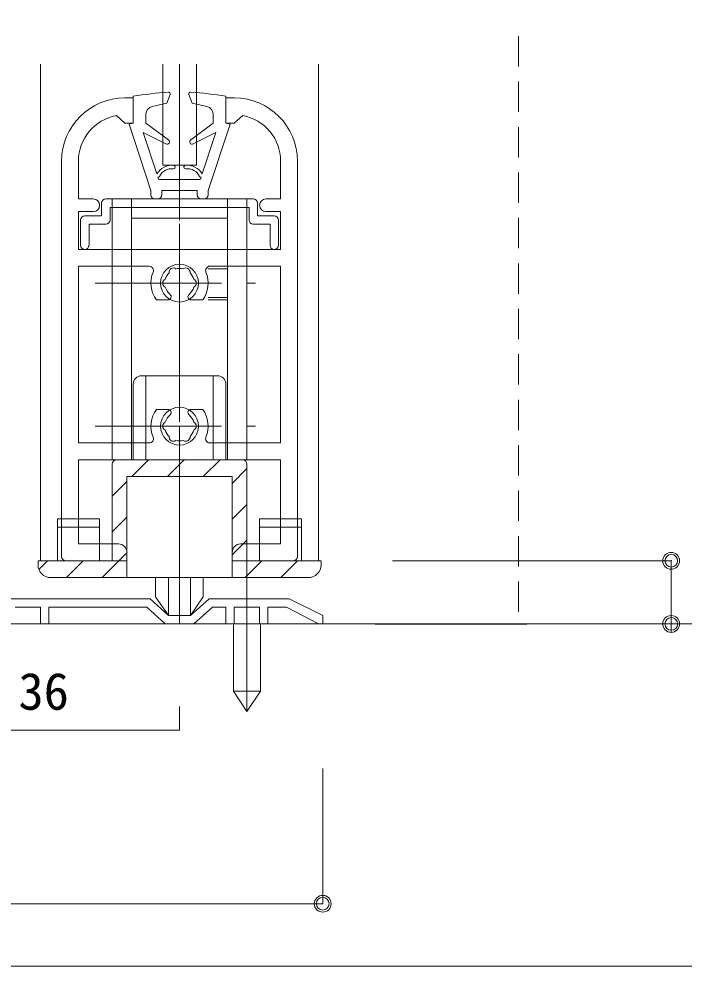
# Model space of a CAD drawing. Units: millimetres on the paper, enlarged 5 times, with parts at other scales. Extents: x -992 to 1008, y -685 to 700.
# Drawn here: x -175 to -43.4, y -26.2 to 161.3 of the extents above; entities that cross this region are included whole.
import ezdxf
from ezdxf.enums import TextEntityAlignment as Align

# ---------------------------------------------------------------- set-up
doc = ezdxf.new("R2010")
doc.units = ezdxf.units.MM
doc.header["$LTSCALE"] = 5
doc.header["$PDMODE"] = 32
doc.header["$PDSIZE"] = 2.5
for name, pattern in [('CHAIN1', [8, 5, -1, 1, -1]), ('DASHED1', [1.8, 1.2, -0.6]), ('DOUBLE_CHAIN1', [8.8, 5, -1, 0.6, -0.6, 0.6, -1])]:
    doc.linetypes.add(name, pattern=pattern)
for name, color, linetype, lineweight in [('1-0_H-SYM', 7, 'Continuous', 20), ('1-1_0', 7, 'Continuous', 20), ('2-0_18', 7, 'Continuous', 18)]:
    doc.layers.add(name, color=color, linetype=linetype, lineweight=lineweight)
doc.styles.add('ＭＳ ゴシック', font='')
doc.styles.get('ＭＳ ゴシック').set_extended_font_data('MS Gothic')

msp = doc.modelspace()

# ---------------------------------------------------------------- linework, layer by layer
at = {"layer": '1-0_H-SYM'}
msp.add_lwpolyline([(197.5, -26.25), (-967.5, -26.25), (-967.5, 675)], dxfattribs=at)
at = {"layer": '1-1_0'}
msp.add_lwpolyline([(197.5, -26.25), (-967.5, -26.25), (-967.5, 675)], dxfattribs=at)
at = {"layer": '2-0_18', "linetype": 'DASHED1', "lineweight": 20}
msp.add_line((-76.123, 157.917), (-76.123, 41.481), dxfattribs=at)
at = {"layer": '2-0_18'}
for p, q in [((-170.7, 54.011), (-170.7, 152.344)), ((-146.533, 132.344), (-146.533, 152.344)), ((-139.866, 152.344), (-139.866, 132.344)), ((-115.7, 152.344), (-115.7, 54.011)), ((-145.7, 144.678), (-145.054, 146.394)), ((-152.366, 145.678), (-154.033, 145.678)), ((-152.366, 140.678), (-152.366, 146.011)), ((-148.589, 143.985), (-145.7, 144.678)), ((-134.033, 146.011), (-134.033, 140.678)), ((-132.366, 145.678), (-134.033, 145.678)), ((-149.866, 140.678), (-149.866, 142.364)), ((-136.533, 142.364), (-136.533, 140.678)), ((-132.366, 140.678), (-130.7, 142.192)), ((-153.2, 140.511), (-152.366, 140.678)), ((-148.866, 127.345), (-153.2, 140.511)), ((-150.37, 138.844), (-145.928, 136.566)), ((-147.666, 130.627), (-150.37, 138.844)), ((-145.405, 137.415), (-149.866, 140.678)), ((-136.533, 140.678), (-140.995, 137.415)), ((-134.033, 140.678), (-132.366, 140.678)), ((-166.533, 133.178), (-166.533, 54.845)), ((-163.2, 133.178), (-163.2, 125.678)), ((-139.866, 132.344), (-146.533, 132.344)), ((-123.2, 125.678), (-123.2, 133.178)), ((-119.866, 54.845), (-119.866, 133.178)), ((-147.463, 130.011), (-147.332, 130.011)), ((-147.299, 129.511), (-147.463, 130.011)), ((-139.101, 129.511), (-147.299, 129.511)), ((-148.866, 126.511), (-148.866, 127.345)), ((-139.715, 127.345), (-146.7, 127.345)), ((-146.7, 127.345), (-146.7, 126.511)), ((-139.7, 126.511), (-139.7, 127.345)), ((-137.533, 127.345), (-137.533, 126.511)), ((-163.2, 125.678), (-160.283, 125.678)), ((-158.616, 124.845), (-158.616, 122.345)), ((-157.783, 125.678), (-128.616, 125.678)), ((-156.95, 124.011), (-129.45, 124.011)), ((-156.95, 121.511), (-156.95, 124.011)), ((-156.533, 74.011), (-156.533, 125.678)), ((-152.7, 74.011), (-152.7, 125.678)), ((-133.7, 125.678), (-133.7, 74.011)), ((-129.866, 125.678), (-129.866, 74.011)), ((-129.45, 124.011), (-129.45, 121.511)), ((-127.783, 122.345), (-127.783, 124.845)), ((-123.2, 125.678), (-126.116, 125.678)), ((-158.616, 122.345), (-161.95, 122.345)), ((-124.45, 122.345), (-127.783, 122.345)), ((-126.116, 123.178), (-123.2, 123.178)), ((-123.2, 115.678), (-123.2, 123.178)), ((-162.783, 121.511), (-162.783, 116.511)), ((-161.116, 116.511), (-161.116, 120.678)), ((-161.116, 120.678), (-157.783, 120.678)), ((-152.7, 121.845), (-133.7, 121.845)), ((-128.616, 120.678), (-125.283, 120.678)), ((-125.283, 120.678), (-125.283, 116.511)), ((-123.616, 116.511), (-123.616, 121.511)), ((-163.2, 115.678), (-123.2, 115.678)), ((-163.2, 112.345), (-149.2, 112.345)), ((-163.2, 77.345), (-163.2, 112.345)), ((-137.2, 112.345), (-123.2, 112.345)), ((-123.2, 112.345), (-123.2, 77.345)), ((-147.782, 105.678), (-145.486, 105.678)), ((-138.617, 105.678), (-140.914, 105.678)), ((-150.7, 90.678), (-135.7, 90.678)), ((-149.866, 90.678), (-149.866, 74.011)), ((-136.533, 90.678), (-136.533, 74.011)), ((-152.366, 74.011), (-152.366, 89.011)), ((-134.033, 89.011), (-134.033, 74.011)), ((-145.486, 84.011), (-147.782, 84.011)), ((-140.914, 84.011), (-138.617, 84.011)), ((-149.2, 77.345), (-163.2, 77.345)), ((-123.2, 77.345), (-137.2, 77.345)), ((-123.2, 74.011), (-163.2, 74.011)), ((-163.2, 57.345), (-163.2, 74.011)), ((-156.533, 73.178), (-156.533, 54.011)), ((-152.666, 70.678), (-149.333, 74.011)), ((-145.595, 70.678), (-142.262, 74.011)), ((-138.524, 70.678), (-135.191, 74.011)), ((-129.866, 24.178), (-129.866, 73.178)), ((-123.2, 74.011), (-123.2, 57.345)), ((-132.783, 69.348), (-129.866, 72.265)), ((-156.533, 66.811), (-153.616, 69.728)), ((-153.616, 70.678), (-153.616, 50.678)), ((-153.616, 70.678), (-132.783, 70.678)), ((-132.783, 50.678), (-132.783, 70.678)), ((-132.783, 62.277), (-129.866, 65.194)), ((-132.783, 62.277), (-129.866, 65.194)), ((-167.366, 62.345), (-167.366, 54.011)), ((-156.533, 59.74), (-153.616, 62.657)), ((-127.366, 62.345), (-127.366, 54.011)), ((-119.033, 62.345), (-127.366, 62.345)), ((-119.033, 54.011), (-119.033, 62.345)), ((-159.033, 60.678), (-167.366, 60.678)), ((-119.033, 60.678), (-127.366, 60.678)), ((-163.2, 57.345), (-155.283, 57.345)), ((-132.783, 55.206), (-129.866, 58.123)), ((-131.116, 57.345), (-123.2, 57.345)), ((-158.524, 50.678), (-153.57, 55.632)), ((-158.524, 50.678), (-153.616, 55.586)), ((-153.616, 54.011), (-171.2, 54.011)), ((-171.2, 54.011), (-171.2, 53.178)), ((-171.041, 52.303), (-169.333, 54.011)), ((-165.595, 50.678), (-162.262, 54.011)), ((-165.595, 50.678), (-162.262, 54.011)), ((-115.2, 54.011), (-132.783, 54.011)), ((-130.24, 50.678), (-126.907, 54.011)), ((-130.239, 50.679), (-126.907, 54.011)), ((-123.169, 50.678), (-119.836, 54.011)), ((-123.169, 50.678), (-119.836, 54.011)), ((-115.2, 53.178), (-115.2, 54.011)), ((-168.7, 50.678), (-117.7, 50.678)), ((-147.933, 50.678), (-147.933, 46.858)), ((-138.542, 50.678), (-138.542, 46.908)), ((-138.542, 46.908), (-141.042, 43.178)), ((-197.366, 46.511), (-149.033, 46.511)), ((-149.033, 46.511), (-145.366, 43.178)), ((-147.933, 46.858), (-145.358, 43.178)), ((-141.033, 43.178), (-137.366, 46.511)), ((-137.366, 46.511), (-121.533, 46.511)), ((-114.866, 43.178), (-121.533, 46.511)), ((-170.7, 44.844), (-175.7, 44.844)), ((-170.7, 44.844), (-170.7, 41.511)), ((-169.033, 44.844), (-169.033, 41.511)), ((-149.7, 44.844), (-169.033, 44.844)), ((-149.7, 44.844), (-146.033, 41.511)), ((-141.024, 43.178), (-145.366, 43.178)), ((-140.366, 41.511), (-136.7, 44.844)), ((-136.7, 44.844), (-134.033, 44.844)), ((-134.033, 44.844), (-134.033, 41.511)), ((-132.366, 44.844), (-132.366, 41.511)), ((-132.366, 44.844), (-127.366, 44.844)), ((-127.366, 44.844), (-127.366, 41.511)), ((-125.7, 44.844), (-125.7, 41.511)), ((-125.7, 44.844), (-122.033, 44.844)), ((-122.033, 44.844), (-115.7, 41.511)), ((-170.7, 41.511), (-169.033, 41.511)), ((-140.366, 41.511), (-146.033, 41.511)), ((-132.366, 41.511), (-134.033, 41.511))]:
    msp.add_line(p, q, dxfattribs=at)
at = {"layer": '2-0_18', "linetype": 'CHAIN1'}
for p, q in [((-143.2, 55.74), (-143.2, 152.344)), ((-143.2, 41.511), (-143.2, 151.669)), ((-137.533, 112.345), (-133.7, 112.345)), ((-137.533, 111.845), (-133.7, 111.845)), ((-159.901, 109.011), (-128.2, 109.011)), ((-133.7, 106.178), (-137.533, 106.178)), ((-133.7, 105.678), (-137.533, 105.678)), ((-159.901, 80.678), (-128.2, 80.678)), ((-133.7, 77.345), (-137.533, 77.345)), ((-129.866, 35.488), (-129.866, 41.511)), ((-129.866, 24.178), (-129.866, 35.488)), ((-143.2, 20.466), (-143.2, 25.147))]:
    msp.add_line(p, q, dxfattribs=at)
at = {"layer": '2-0_18', "color": 4}
for p, q in [((-101.058, 54.011), (-45.899, 54.011)), ((-45.899, 54.011), (-45.899, 39.845)), ((-145.358, 50.678), (-145.358, 43.178)), ((-143.2, 50.678), (-143.2, 43.178)), ((-141.042, 50.678), (-141.042, 43.178)), ((-89.805, 41.511), (42.127, 41.511)), ((-114.866, -13.91), (-114.866, 12.902)), ((-291.533, -13.91), (-114.866, -13.91))]:
    msp.add_line(p, q, dxfattribs=at)
at = {"layer": '2-0_18', "lineweight": 20}
for p, q in [((-329.866, 41.511), (-45.899, 41.511)), ((-132.533, 41.511), (-132.533, 28.178)), ((-127.2, 28.178), (-127.2, 41.511)), ((-74.479, 41.481), (-104.504, 41.481)), ((-132.533, 28.178), (-129.866, 24.178)), ((-132.533, 28.178), (-127.2, 28.178)), ((-127.2, 28.178), (-129.866, 24.178)), ((-143.2, 20.466), (-143.2, 25.032)), ((-263.2, 20.466), (-143.2, 20.466))]:
    msp.add_line(p, q, dxfattribs=at)
at = {"layer": '2-0_18', "linetype": 'DOUBLE_CHAIN1'}
msp.add_line((-128.2, 41.511), (-59.866, 41.511), dxfattribs=at)
at = {"layer": '2-0_18'}
for points in [[(-141.345, 146.394), (-140.7, 144.678), (-137.811, 143.985)], [(-155.7, 142.192), (-154.033, 140.678), (-152.366, 140.678)], [(-140.472, 136.566), (-136.029, 138.844), (-138.734, 130.627)], [(-134.033, 140.678), (-133.2, 140.511), (-137.533, 127.345)], [(-139.067, 130.011), (-138.936, 130.011), (-139.101, 129.511)], [(-160.283, 123.178), (-163.2, 123.178), (-163.2, 115.678)], [(-159.033, 54.011), (-159.033, 62.345), (-167.366, 62.345)], [(-114.866, 43.178), (-114.866, 41.511), (-115.7, 41.511)]]:
    msp.add_lwpolyline(points, dxfattribs=at)
for centre in [(-143.2, 109.011), (-143.2, 80.678)]:
    msp.add_circle(centre, 3.75, dxfattribs=at)
at = {"layer": '2-0_18', "color": 4}
for centre in [(-45.899, 54.011), (-45.899, 41.511), (-45.899, 41.511), (-114.866, -13.91)]:
    msp.add_circle(centre, 1.667, dxfattribs=at)
at = {"layer": '2-0_18'}
for centre, radius, start, end in [((-139.013, 63.755), 83.333, 94.39026, 99.22101), ((-145.366, 146.511), 0.333, 339.39028, 94.39026), ((-141.033, 146.511), 0.333, 85.6097, 200.60966), ((-147.387, 63.755), 83.333, 80.77894, 85.6097), ((-154.033, 133.178), 12.5, 90, 180), ((-132.366, 133.178), 12.5, 0, 90), ((-148.2, 142.364), 1.667, 103.49571, 180), ((-138.2, 142.364), 1.667, 0, 76.50424), ((-154.033, 133.178), 9.167, 100.47566, 180), ((-132.366, 133.178), 9.167, 0, 79.52429), ((-145.7, 137.011), 0.5, 242.84899, 53.82074), ((-140.7, 137.011), 0.5, 126.17921, 297.15095), ((-144.75, 129.011), 3.333, 82.65042, 151.00492), ((-144.75, 129.011), 2.667, 82.65042, 155.68423), ((-144.366, 131.987), 0.333, 262.65042, 82.65042), ((-142.033, 131.987), 0.333, 97.34953, 277.34953), ((-141.649, 129.011), 3.333, 28.99503, 97.34953), ((-141.649, 129.011), 2.667, 24.31572, 97.34953), ((-147.332, 130.178), 0.167, 270, 335.68423), ((-139.067, 130.178), 0.167, 204.31571, 270), ((-148.033, 126.511), 0.833, 180, 270), ((-147.533, 126.511), 0.833, 270, 0), ((-138.866, 126.511), 0.833, 180, 270), ((-138.366, 126.511), 0.833, 270, 0), ((-160.283, 124.428), 1.25, 270, 90), ((-157.783, 124.845), 0.833, 90, 180), ((-128.616, 124.845), 0.833, 0, 90), ((-126.116, 124.428), 1.25, 90, 270), ((-161.95, 121.511), 0.833, 90, 180), ((-124.45, 121.511), 0.833, 0, 90), ((-157.783, 121.511), 0.833, 270, 0), ((-128.616, 121.511), 0.833, 180, 270), ((-161.95, 116.511), 0.833, 180, 0), ((-124.45, 116.511), 0.833, 180, 0), ((-149.2, 111.511), 0.833, 337.38011, 90), ((-143.2, 109.011), 5.667, 157.38011, 216.03186), ((-143.2, 109.011), 2.917, 135.35885, 164.64109), ((-144.45, 111.176), 0.833, 52.02429, 187.97566), ((-143.2, 109.011), 2.917, 75.35886, 104.64109), ((-141.95, 111.176), 0.833, 352.02429, 127.97566), ((-143.2, 109.011), 2.917, 15.35886, 44.6411), ((-143.2, 109.011), 5.667, 323.96809, 22.61984), ((-137.2, 111.511), 0.833, 90, 202.61984), ((-145.7, 109.011), 0.833, 112.02429, 247.97566), ((-140.7, 109.011), 0.833, 292.02429, 67.97566), ((-143.2, 109.011), 2.917, 195.35885, 229.81587), ((-143.2, 109.011), 2.917, 310.18408, 344.64109), ((-145.486, 106.304), 0.626, 270, 49.81587), ((-140.914, 106.304), 0.626, 130.18408, 270), ((-150.7, 89.011), 1.667, 90, 180), ((-135.7, 89.011), 1.667, 0, 90), ((-143.2, 80.678), 5.667, 143.96809, 202.61984), ((-143.2, 80.678), 2.917, 130.18408, 164.64109), ((-145.486, 83.385), 0.626, 310.18408, 90), ((-140.914, 83.385), 0.626, 90, 229.81587), ((-143.2, 80.678), 2.917, 15.35886, 49.81587), ((-143.2, 80.678), 5.667, 337.38011, 36.03186), ((-145.7, 80.678), 0.833, 112.02429, 247.97566), ((-140.7, 80.678), 0.833, 292.02429, 67.97566), ((-143.2, 80.678), 2.917, 195.35885, 224.64109), ((-143.2, 80.678), 2.917, 315.35885, 344.64109), ((-149.2, 78.178), 0.833, 270, 22.61984), ((-144.45, 78.513), 0.833, 172.02429, 307.97566), ((-143.2, 80.678), 2.917, 255.35885, 284.64109), ((-141.95, 78.513), 0.833, 232.02429, 7.97566), ((-137.2, 78.178), 0.833, 157.38011, 270), ((-155.7, 73.178), 0.833, 90, 180), ((-130.7, 73.178), 0.833, 0, 90), ((-155.283, 55.678), 1.667, 0, 90), ((-131.116, 55.678), 1.667, 90, 180), ((-165.7, 54.845), 0.833, 180, 270), ((-120.7, 54.845), 0.833, 270, 0), ((-168.7, 53.178), 2.5, 180, 270), ((-117.7, 53.178), 2.5, 270, 0), ((-117.7, 53.178), 2.5, 270, 0)]:
    msp.add_arc(centre, radius, start, end, dxfattribs=at)
at = {"layer": '2-0_18', "color": 4}
for p in [(-45.899, 54.011), (-45.899, 41.511), (-45.899, 41.511), (-114.866, -13.91)]:
    msp.add_point(p, dxfattribs=at)
at = {"layer": '2-0_18', "color": 5}
for p in [(-45.899, 54.011), (-45.899, 41.511), (-45.899, 41.511), (-114.866, -13.91)]:
    msp.add_point(p, dxfattribs=at)

# ---------------------------------------------------------------- texts
at = {"layer": '2-0_18', "style": 'ＭＳ ゴシック'}
msp.add_text('36', height=7.331, dxfattribs=at).set_placement((-175.073, 22.313), align=Align.BOTTOM_LEFT)

doc.saveas('drawing.dxf')
